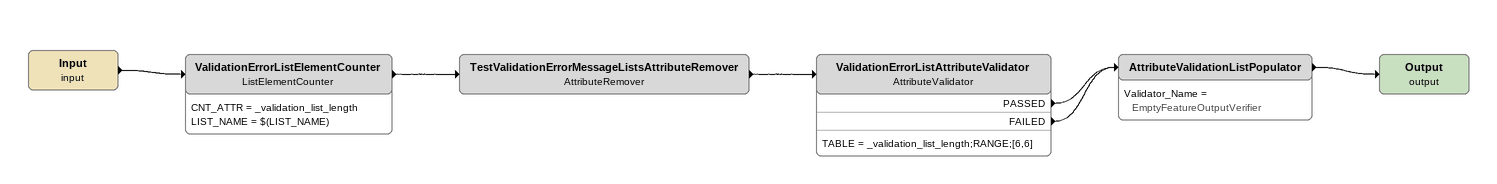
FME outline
Input (input)
    -> ValidationErrorListElementCounter
ValidationErrorListElementCounter: ListElementCounter
    CNT_ATTR = _validation_list_length
    LIST_NAME = $(LIST_NAME)
    -> TestValidationErrorMessageListsAttributeRemover
TestValidationErrorMessageListsAttributeRemover: AttributeRemover
    -> ValidationErrorListAttributeValidator
ValidationErrorListAttributeValidator: AttributeValidator
    TABLE = _validation_list_length;RANGE;[6,6]
    PASSED -> AttributeValidationListPopulator
    FAILED -> AttributeValidationListPopulator
AttributeValidationListPopulator
    Validator_Name = EmptyFeatureOutputVerifier
    -> Output (output)
Output (output)
